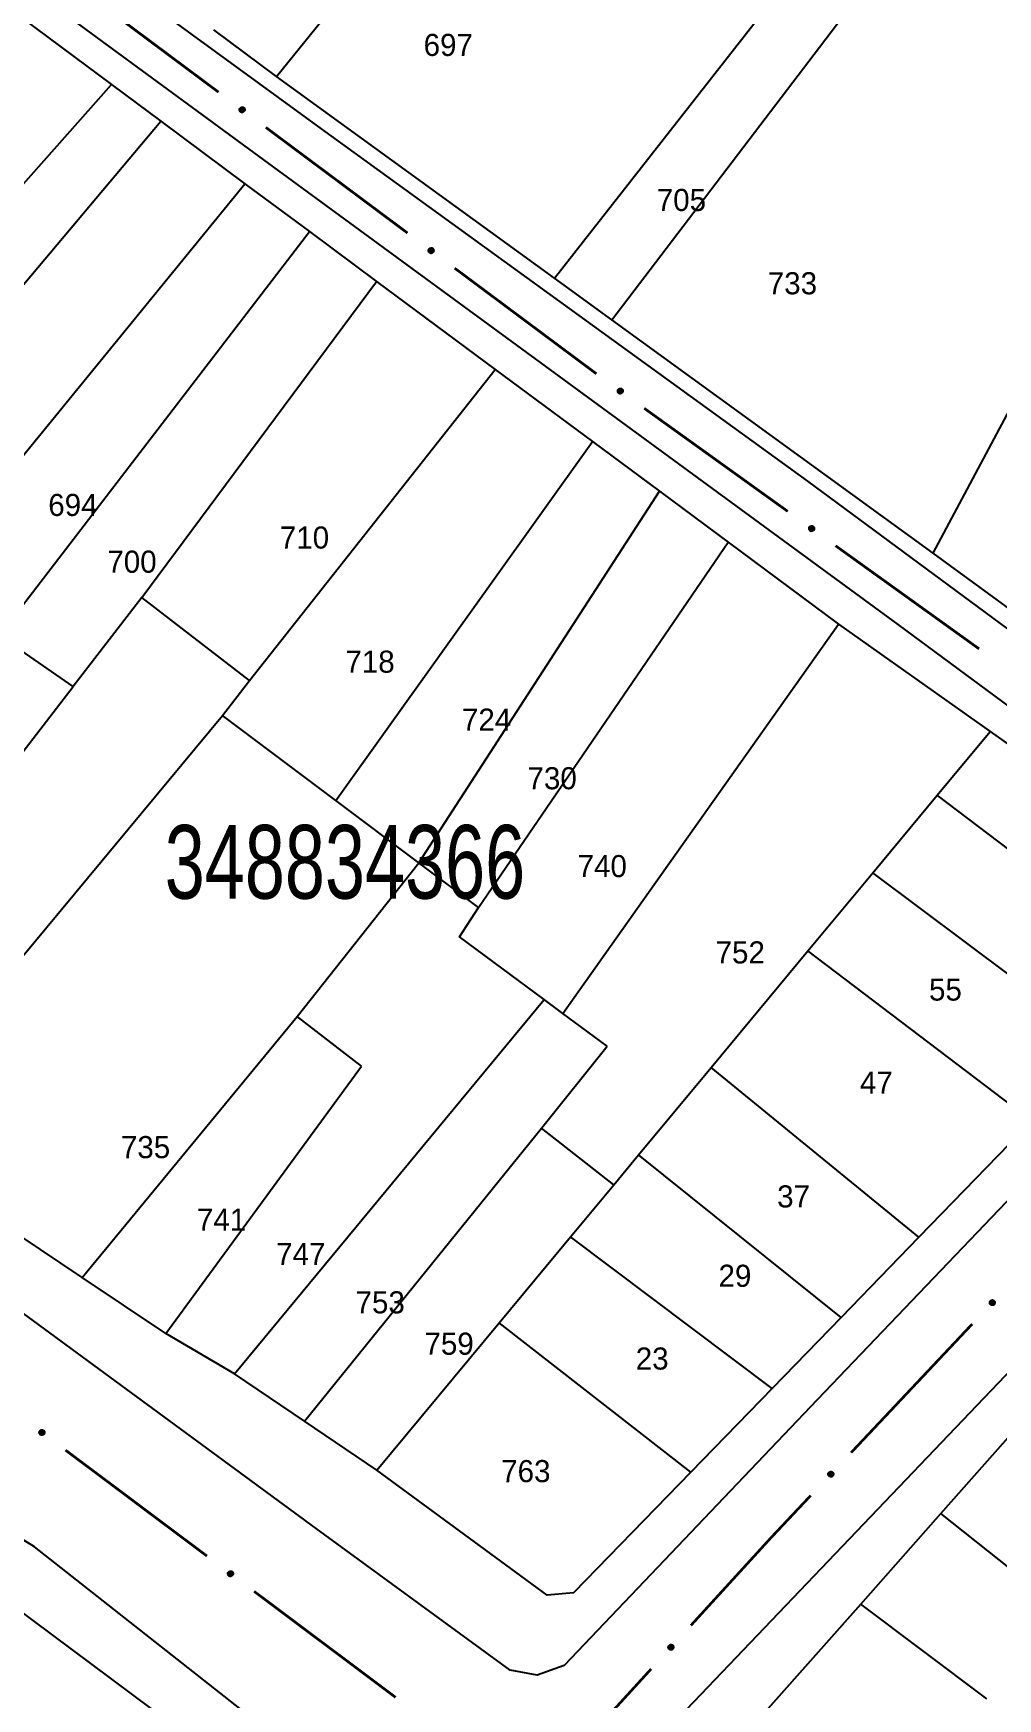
# Model space of a CAD drawing. Extents: x 199577 to 200882, y 4838726 to 4840156.
# Drawn here: x 200358.4 to 200423.9, y 4839062.1 to 4839175.2 of the extents above; entities that cross this region are included whole.
import ezdxf
from ezdxf.enums import TextEntityAlignment as Align

# ---------------------------------------------------------------- set-up
doc = ezdxf.new("R2010")
doc.units = 0
doc.header["$LTSCALE"] = 1.5
doc.header["$MEASUREMENT"] = 0
for name, color, linetype in [('CD_MALHA_LOTES', 7, 'CONTINUOUS'), ('CD_TXT_QUADRA', 2, 'CONTINUOUS'), ('RU-QUADRA', 210, 'CONTINUOUS'), ('SV-EIXO-RUA-PAV', 20, 'CONTINUOUS'), ('SV-RUA-PAVIM', 7, 'CONTINUOUS'), ('Th_NmrPorta', 1, 'CONTINUOUS')]:
    doc.layers.add(name, color=color, linetype=linetype)
doc.styles.add('ARIAL', font='ARIAL.SHX')

msp = doc.modelspace()

# ---------------------------------------------------------------- linework, layer by layer
at = {"layer": 'CD_MALHA_LOTES', "linetype": 'Continuous', "flags": 128}
for points in [[(200374.93, 4839172.28), (200396.21, 4839198.59)], [(200393.8, 4839158.58), (200415.2, 4839185.93)], [(200397.7, 4839155.75), (200418.51, 4839183.13)], [(200355.95, 4839177.53), (200363.72, 4839171.74)], [(200374.93, 4839172.28), (200370.67, 4839175.45)], [(200341.19, 4839146.32), (200363.72, 4839171.74)], [(200363.72, 4839171.74), (200367.08, 4839169.24)], [(200393.8, 4839158.58), (200374.93, 4839172.28)], [(200345.11, 4839143.13), (200367.08, 4839169.24)], [(200367.08, 4839169.24), (200372.78, 4839164.99)], [(200351.01, 4839138.33), (200372.78, 4839164.99)], [(200372.78, 4839164.99), (200377.17, 4839161.74)], [(200356.11, 4839134.32), (200377.17, 4839161.74)], [(200377.17, 4839161.74), (200381.71, 4839158.36)], [(200365.79, 4839136.9), (200381.71, 4839158.36)], [(200381.71, 4839158.36), (200389.78, 4839152.38)], [(200397.7, 4839155.75), (200393.8, 4839158.58)], [(200419.5, 4839139.9), (200397.7, 4839155.75)], [(200373.09, 4839131.25), (200389.78, 4839152.38)], [(200389.78, 4839152.38), (200396.37, 4839147.49)], [(200419.5, 4839139.9), (200425.62, 4839151.35)], [(200378.96, 4839123.11), (200396.37, 4839147.49)], [(200396.37, 4839147.49), (200400.93, 4839144.11)], [(200384.59, 4839118.88), (200400.93, 4839144.11)], [(200400.93, 4839144.11), (200405.6, 4839140.64)], [(200388.64, 4839115.83), (200405.6, 4839140.64)], [(200405.6, 4839140.64), (200413.09, 4839135.08)], [(200430.6, 4839131.8), (200419.5, 4839139.9)], [(200365.79, 4839136.9), (200361.13, 4839130.85)], [(200373.09, 4839131.25), (200365.79, 4839136.9)], [(200394.37, 4839108.65), (200413.09, 4839135.08)], [(200413.09, 4839135.08), (200423.37, 4839127.8)], [(200361.13, 4839130.85), (200356.11, 4839134.32)], [(200341.11, 4839104.87), (200361.13, 4839130.85)], [(200371.26, 4839128.88), (200373.09, 4839131.25)], [(200347.51, 4839100.27), (200371.26, 4839128.88)], [(200378.96, 4839123.11), (200371.26, 4839128.88)], [(200419.77, 4839123.46), (200423.37, 4839127.8)], [(200423.37, 4839127.8), (200438.93, 4839116.78), (200439.31, 4839114.82), (200435.86, 4839111.27)], [(200384.59, 4839118.88), (200378.96, 4839123.11)], [(200415.41, 4839118.2), (200419.77, 4839123.46)], [(200435.86, 4839111.27), (200419.77, 4839123.46)], [(200376.33, 4839108.44), (200384.59, 4839118.88)], [(200388.64, 4839115.83), (200384.59, 4839118.88)], [(200411, 4839112.89), (200415.41, 4839118.2)], [(200431.14, 4839106.41), (200415.41, 4839118.2)], [(200393.09, 4839109.6), (200387.35, 4839113.85), (200388.64, 4839115.83)], [(200404.44, 4839104.98), (200411, 4839112.89)], [(200426.21, 4839101.34), (200411, 4839112.89)], [(200372.07, 4839084.17), (200393.09, 4839109.6)], [(200394.37, 4839108.65), (200393.09, 4839109.6)], [(200361.73, 4839090.71), (200376.33, 4839108.44)], [(200380.69, 4839105.06), (200376.33, 4839108.44)], [(200397.38, 4839106.41), (200394.37, 4839108.65)], [(200392.91, 4839100.86), (200397.38, 4839106.41)], [(200367.41, 4839086.9), (200380.69, 4839105.06)], [(200399.5, 4839099.03), (200404.44, 4839104.98)], [(200418.54, 4839093.44), (200404.44, 4839104.98)], [(200426.21, 4839101.34), (200418.54, 4839093.44)], [(200361.73, 4839090.71), (200347.51, 4839100.27)], [(200376.82, 4839080.96), (200392.91, 4839100.86)], [(200397.82, 4839097), (200392.91, 4839100.86)], [(200397.82, 4839097), (200399.5, 4839099.03)], [(200413.26, 4839088), (200399.5, 4839099.03)], [(200394.89, 4839093.47), (200397.82, 4839097)], [(200390.04, 4839087.62), (200394.89, 4839093.47)], [(200408.57, 4839083.17), (200394.89, 4839093.47)], [(200418.54, 4839093.44), (200413.26, 4839088)], [(200367.41, 4839086.9), (200361.73, 4839090.71)], [(200381.75, 4839077.63), (200390.04, 4839087.62)], [(200403.05, 4839077.49), (200390.04, 4839087.62)], [(200413.26, 4839088), (200408.57, 4839083.17)], [(200372.07, 4839084.17), (200367.41, 4839086.9)], [(200376.82, 4839080.96), (200372.07, 4839084.17)], [(200408.57, 4839083.17), (200403.05, 4839077.49)], [(200381.75, 4839077.63), (200376.82, 4839080.96)], [(200420.04, 4839074.68), (200425.13, 4839080.44)], [(200403.05, 4839077.49), (200395.08, 4839069.29), (200393.31, 4839069.13), (200381.75, 4839077.63)], [(200414.6, 4839068.52), (200420.04, 4839074.68)], [(200437.53, 4839060.79), (200420.04, 4839074.68)], [(200329.61, 4839049.27), (200355.61, 4839069.48), (200379.92, 4839051.33)], [(200414.6, 4839068.52), (200405.26, 4839057.99), (200413.77, 4839051.8)], [(200423.16, 4839062.1), (200414.6, 4839068.52)]]:
    msp.add_lwpolyline(points, dxfattribs=at)
at = {"layer": 'RU-QUADRA', "linetype": 'Continuous', "flags": 128}
for points in [[(200355.95, 4839177.53), (200363.72, 4839171.74), (200367.08, 4839169.24), (200372.78, 4839164.99), (200377.17, 4839161.74), (200381.71, 4839158.36), (200389.78, 4839152.38), (200396.37, 4839147.49), (200400.93, 4839144.11), (200405.6, 4839140.64), (200413.09, 4839135.08), (200423.37, 4839127.8), (200438.93, 4839116.78)], [(200481.54, 4839176.7), (200491.59, 4839168.59), (200474.3, 4839150.97), (200468.24, 4839144.78), (200461.49, 4839137.91), (200456.44, 4839132.76), (200450.5, 4839126.7), (200445.94, 4839122.05), (200443.96, 4839122.05), (200430.6, 4839131.8), (200419.5, 4839139.9), (200397.7, 4839155.75), (200393.8, 4839158.58), (200374.93, 4839172.28), (200370.67, 4839175.45)], [(200493.61, 4839031.19), (200472.96, 4839008.43), (200468.82, 4839011.69), (200462.72, 4839016.22), (200457.08, 4839019.93), (200442.86, 4839030.62), (200433.68, 4839037.31), (200428.42, 4839041.14), (200422.87, 4839045.18), (200419.16, 4839047.88), (200415.37, 4839050.64), (200405.26, 4839057.99), (200414.6, 4839068.52), (200420.04, 4839074.68), (200425.13, 4839080.44), (200429.54, 4839085), (200433.66, 4839089.25), (200438.23, 4839093.98), (200442.45, 4839098.35), (200447.23, 4839103.3), (200451.36, 4839107.57), (200469.32, 4839093.87), (200474.48, 4839089.94), (200479.81, 4839085.87)], [(200426.21, 4839101.34), (200418.54, 4839093.44), (200413.26, 4839088), (200408.57, 4839083.17), (200403.05, 4839077.49), (200395.08, 4839069.29), (200393.31, 4839069.13), (200381.75, 4839077.63), (200376.82, 4839080.96), (200372.07, 4839084.17), (200367.41, 4839086.9), (200361.73, 4839090.71), (200347.51, 4839100.27)], [(200276.77, 4838984.85), (200265.09, 4839001.35), (200265.13, 4839002.82), (200265.84, 4839004.16), (200276.25, 4839011.46), (200284.45, 4839017.22), (200292.38, 4839022.79), (200303.85, 4839030.84), (200314.83, 4839038.54), (200329.61, 4839049.27), (200355.61, 4839069.48), (200379.92, 4839051.33), (200413.03, 4839026.93), (200417.95, 4839023.12), (200436.18, 4839009.65), (200441.79, 4839005.51), (200446.84, 4839001.77), (200452.06, 4838997.92), (200460.69, 4838991.55)]]:
    msp.add_lwpolyline(points, dxfattribs=at)
at = {"layer": 'SV-EIXO-RUA-PAV', "const_width": 0.18}
for points in [[(200361.372511, 4839178.387027), (200370.99271, 4839171.214038)], [(200374.199442, 4839168.823041), (200383.819641, 4839161.650051)], [(200387.026374, 4839159.259055), (200396.646572, 4839152.086065)], [(200399.890223, 4839149.745497), (200409.634459, 4839142.741935)], [(200412.882537, 4839140.407415), (200422.626773, 4839133.403853)], [(200413.933807, 4839078.810685), (200422.159309, 4839087.548025)], [(200360.602912, 4839078.985806), (200370.206479, 4839071.790564)], [(200408.52, 4839073.06), (200411.191973, 4839075.898238)], [(200403.057523, 4839067.076487), (200408.451284, 4839072.98473)], [(200408.451284, 4839072.98473), (200408.52, 4839073.06)], [(200373.407668, 4839069.39215), (200383.011234, 4839062.196908)], [(200392.27, 4839055.26), (200400.360642, 4839064.122365)]]:
    msp.add_lwpolyline(points, dxfattribs=at)
at = {"layer": 'SV-EIXO-RUA-PAV'}
for points in [[(200372.54669, 4839170.192674), (200372.594983, 4839170.200412), (200372.63807, 4839170.197187), (200372.673233, 4839170.184154), (200372.701302, 4839170.164534), (200372.727758, 4839170.141229), (200372.749246, 4839170.111847), (200372.765873, 4839170.073953), (200372.773975, 4839170.025564), (200372.76777, 4839169.981642), (200372.756837, 4839169.946486), (200372.738065, 4839169.916039), (200372.714994, 4839169.890718), (200372.683735, 4839169.869406), (200372.64517, 4839169.852931), (200372.596315, 4839169.845962), (200372.554095, 4839169.849413), (200372.520415, 4839169.862913), (200372.489925, 4839169.881979), (200372.463201, 4839169.906096), (200372.442274, 4839169.935059), (200372.425757, 4839169.973919), (200372.419517, 4839170.02223), (200372.422478, 4839170.064378), (200372.435501, 4839170.098239), (200372.454948, 4839170.127834), (200372.478001, 4839170.154653), (200372.506637, 4839170.177483), (200372.54669, 4839170.192674)], [(200385.373622, 4839160.628688), (200385.421914, 4839160.636426), (200385.465001, 4839160.633201), (200385.500164, 4839160.620167), (200385.528233, 4839160.600548), (200385.554689, 4839160.577243), (200385.576178, 4839160.547861), (200385.592804, 4839160.509967), (200385.600906, 4839160.461578), (200385.594702, 4839160.417656), (200385.583768, 4839160.3825), (200385.564996, 4839160.352053), (200385.541925, 4839160.326732), (200385.510667, 4839160.30542), (200385.472101, 4839160.288945), (200385.423246, 4839160.281976), (200385.381027, 4839160.285427), (200385.347346, 4839160.298927), (200385.316857, 4839160.317993), (200385.290133, 4839160.34211), (200385.269205, 4839160.371073), (200385.252688, 4839160.409933), (200385.246448, 4839160.458244), (200385.24941, 4839160.500392), (200385.262433, 4839160.534253), (200385.28188, 4839160.563848), (200385.304932, 4839160.590667), (200385.333568, 4839160.613497), (200385.373622, 4839160.628688)], [(200398.213759, 4839151.086001), (200398.261908, 4839151.094582), (200398.305046, 4839151.092112), (200398.340431, 4839151.079696), (200398.368839, 4839151.060571), (200398.395699, 4839151.037732), (200398.417698, 4839151.00873), (200398.434985, 4839150.971134), (200398.443933, 4839150.922893), (200398.438497, 4839150.87887), (200398.428181, 4839150.843527), (200398.409944, 4839150.812757), (200398.38732, 4839150.787036), (200398.356439, 4839150.76518), (200398.318168, 4839150.748033), (200398.269442, 4839150.74021), (200398.227169, 4839150.742922), (200398.193258, 4839150.75583), (200398.162439, 4839150.77436), (200398.135297, 4839150.798006), (200398.113866, 4839150.826599), (200398.096671, 4839150.865163), (200398.089587, 4839150.913358), (200398.091811, 4839150.955551), (200398.104239, 4839150.989635), (200398.123165, 4839151.019565), (200398.145745, 4839151.046783), (200398.173977, 4839151.070112), (200398.213759, 4839151.086001)], [(200411.206073, 4839141.747919), (200411.254223, 4839141.7565), (200411.29736, 4839141.75403), (200411.332745, 4839141.741614), (200411.361153, 4839141.722489), (200411.388013, 4839141.69965), (200411.410012, 4839141.670648), (200411.427299, 4839141.633052), (200411.436247, 4839141.584811), (200411.430812, 4839141.540788), (200411.420495, 4839141.505445), (200411.402258, 4839141.474675), (200411.379634, 4839141.448954), (200411.348753, 4839141.427098), (200411.310482, 4839141.409951), (200411.261757, 4839141.402128), (200411.219483, 4839141.40484), (200411.185572, 4839141.417748), (200411.154753, 4839141.436278), (200411.127611, 4839141.459924), (200411.10618, 4839141.488517), (200411.088985, 4839141.527081), (200411.081901, 4839141.575276), (200411.084125, 4839141.617469), (200411.096553, 4839141.651553), (200411.115479, 4839141.681483), (200411.138059, 4839141.708702), (200411.166291, 4839141.73203), (200411.206073, 4839141.747919)], [(200423.351588, 4839088.975089), (200423.34942, 4839089.023949), (200423.357549, 4839089.066386), (200423.374515, 4839089.099828), (200423.397214, 4839089.125471), (200423.423391, 4839089.14909), (200423.455036, 4839089.16708), (200423.494581, 4839089.179266), (200423.54358, 4839089.181785), (200423.586504, 4839089.170601), (200423.620181, 4839089.155721), (200423.648283, 4839089.133592), (200423.670801, 4839089.107778), (200423.688401, 4839089.074289), (200423.70036, 4839089.034093), (200423.7017, 4839088.984762), (200423.693445, 4839088.943213), (200423.676185, 4839088.911297), (200423.653759, 4839088.883186), (200423.626746, 4839088.859394), (200423.59558, 4839088.841913), (200423.555087, 4839088.829946), (200423.50638, 4839088.829268), (200423.464846, 4839088.837028), (200423.432696, 4839088.853835), (200423.405518, 4839088.876537), (200423.381509, 4839088.902504), (200423.362101, 4839088.933562), (200423.351588, 4839088.975089)], [(200358.953335, 4839080.359261), (200359.001645, 4839080.366887), (200359.044725, 4839080.363563), (200359.079857, 4839080.350448), (200359.107881, 4839080.330764), (200359.134283, 4839080.307397), (200359.155703, 4839080.277966), (200359.172242, 4839080.240034), (200359.180232, 4839080.191626), (200359.173926, 4839080.147719), (200359.162911, 4839080.112587), (200359.144068, 4839080.082184), (200359.120939, 4839080.056916), (200359.089631, 4839080.035677), (200359.051028, 4839080.019292), (200359.002157, 4839080.012436), (200358.959945, 4839080.015985), (200358.926296, 4839080.029562), (200358.895851, 4839080.048699), (200358.869183, 4839080.072878), (200358.848323, 4839080.101889), (200358.831895, 4839080.140787), (200358.825767, 4839080.189112), (200358.828826, 4839080.231254), (200358.841928, 4839080.265084), (200358.861443, 4839080.294634), (200358.884558, 4839080.321399), (200358.913247, 4839080.344164), (200358.953335, 4839080.359261)], [(200412.384252, 4839077.325302), (200412.382084, 4839077.374162), (200412.390213, 4839077.416599), (200412.407179, 4839077.450041), (200412.429878, 4839077.475684), (200412.456055, 4839077.499303), (200412.4877, 4839077.517293), (200412.527245, 4839077.529479), (200412.576244, 4839077.531998), (200412.619168, 4839077.520814), (200412.652845, 4839077.505934), (200412.680947, 4839077.483805), (200412.703465, 4839077.457991), (200412.721065, 4839077.424502), (200412.733024, 4839077.384306), (200412.734363, 4839077.334975), (200412.726109, 4839077.293426), (200412.708849, 4839077.26151), (200412.686423, 4839077.233399), (200412.65941, 4839077.209606), (200412.628244, 4839077.192126), (200412.587751, 4839077.180159), (200412.539044, 4839077.179481), (200412.49751, 4839077.187241), (200412.46536, 4839077.204048), (200412.438182, 4839077.22675), (200412.414173, 4839077.252717), (200412.394765, 4839077.283775), (200412.384252, 4839077.325302)], [(200371.758091, 4839070.765605), (200371.806401, 4839070.773231), (200371.849481, 4839070.769907), (200371.884613, 4839070.756792), (200371.912637, 4839070.737108), (200371.939038, 4839070.713741), (200371.960459, 4839070.68431), (200371.976998, 4839070.646378), (200371.984988, 4839070.59797), (200371.978681, 4839070.554063), (200371.967667, 4839070.518931), (200371.948824, 4839070.488528), (200371.925694, 4839070.46326), (200371.894387, 4839070.442021), (200371.855783, 4839070.425636), (200371.806912, 4839070.41878), (200371.764701, 4839070.422329), (200371.731052, 4839070.435906), (200371.700607, 4839070.455043), (200371.673939, 4839070.479222), (200371.653078, 4839070.508233), (200371.636651, 4839070.547131), (200371.630523, 4839070.595456), (200371.633582, 4839070.637598), (200371.646683, 4839070.671428), (200371.666199, 4839070.700978), (200371.689313, 4839070.727743), (200371.718002, 4839070.750508), (200371.758091, 4839070.765605)], [(200401.530912, 4839065.567532), (200401.527996, 4839065.616353), (200401.535473, 4839065.658909), (200401.551925, 4839065.692608), (200401.574228, 4839065.718596), (200401.60004, 4839065.742613), (200401.631406, 4839065.761085), (200401.67076, 4839065.773877), (200401.719714, 4839065.777145), (200401.762805, 4839065.766621), (200401.796706, 4839065.752259), (200401.825144, 4839065.730563), (200401.848055, 4839065.705097), (200401.866166, 4839065.671882), (200401.878739, 4839065.631874), (200401.880835, 4839065.582569), (200401.873218, 4839065.540898), (200401.856449, 4839065.508721), (200401.834456, 4839065.48027), (200401.807811, 4839065.456067), (200401.776917, 4839065.438111), (200401.736612, 4839065.425524), (200401.687921, 4839065.4241), (200401.646273, 4839065.431222), (200401.613869, 4839065.447535), (200401.586346, 4839065.469818), (200401.561942, 4839065.495414), (200401.542061, 4839065.526171), (200401.530912, 4839065.567532)]]:
    msp.add_lwpolyline(points, close=True, dxfattribs=at)
for points in [[(200372.435501, 4839170.098239), (200372.738065, 4839169.916039)], [(200372.447049, 4839170.111138), (200372.744479, 4839169.930218)], [(200372.454948, 4839170.127834), (200372.756837, 4839169.946486)], [(200372.470166, 4839170.139858), (200372.759381, 4839169.968467)], [(200372.478001, 4839170.154653), (200372.76777, 4839169.981642)], [(200372.496026, 4839170.163127), (200372.767461, 4839170.006697)], [(200372.506637, 4839170.177483), (200372.773975, 4839170.025564)], [(200372.526263, 4839170.183134), (200372.765974, 4839170.050357)], [(200372.54669, 4839170.192674), (200372.765873, 4839170.073953)], [(200372.573167, 4839170.19582), (200372.751379, 4839170.096983)], [(200372.594983, 4839170.200412), (200372.749246, 4839170.111847)], [(200372.619553, 4839170.198679), (200372.730815, 4839170.131038)], [(200372.63807, 4839170.197187), (200372.727758, 4839170.141229)], [(200372.419517, 4839170.02223), (200372.683735, 4839169.869406)], [(200372.422139, 4839170.041204), (200372.694946, 4839169.882048)], [(200372.422478, 4839170.064378), (200372.714994, 4839169.890718)], [(200372.425757, 4839169.973919), (200372.64517, 4839169.852931)], [(200372.426629, 4839169.997006), (200372.661706, 4839169.862578)], [(200372.431312, 4839170.078618), (200372.72381, 4839169.90478)], [(200372.439852, 4839169.953105), (200372.614245, 4839169.853712)], [(200372.442274, 4839169.935059), (200372.596315, 4839169.845962)], [(200372.456597, 4839169.918493), (200372.569769, 4839169.851131)], [(200372.463201, 4839169.906096), (200372.554095, 4839169.849413)], [(200385.246448, 4839160.458244), (200385.510667, 4839160.30542)], [(200385.24907, 4839160.477218), (200385.521877, 4839160.318062)], [(200385.24941, 4839160.500392), (200385.541925, 4839160.326732)], [(200385.252688, 4839160.409933), (200385.472101, 4839160.288945)], [(200385.253561, 4839160.43302), (200385.488637, 4839160.298592)], [(200385.258244, 4839160.514631), (200385.550741, 4839160.340794)], [(200385.262433, 4839160.534253), (200385.564996, 4839160.352053)], [(200385.266784, 4839160.389119), (200385.441177, 4839160.289726)], [(200385.269205, 4839160.371073), (200385.423246, 4839160.281976)], [(200385.273981, 4839160.547151), (200385.571411, 4839160.366232)], [(200385.28188, 4839160.563848), (200385.583768, 4839160.3825)], [(200385.283528, 4839160.354507), (200385.3967, 4839160.287145)], [(200385.290133, 4839160.34211), (200385.381027, 4839160.285427)], [(200385.297097, 4839160.575872), (200385.586313, 4839160.404481)], [(200385.304932, 4839160.590667), (200385.594702, 4839160.417656)], [(200385.322958, 4839160.599141), (200385.594393, 4839160.44271)], [(200385.333568, 4839160.613497), (200385.600906, 4839160.461578)], [(200385.353194, 4839160.619148), (200385.592905, 4839160.486371)], [(200385.373622, 4839160.628688), (200385.592804, 4839160.509967)], [(200385.400098, 4839160.631834), (200385.57831, 4839160.532997)], [(200385.421914, 4839160.636426), (200385.576178, 4839160.547861)], [(200385.446484, 4839160.634693), (200385.557747, 4839160.567052)], [(200385.465001, 4839160.633201), (200385.554689, 4839160.577243)], [(200398.089587, 4839150.913358), (200398.356439, 4839150.76518)], [(200398.091811, 4839150.955551), (200398.38732, 4839150.787036)], [(200398.091877, 4839150.932374), (200398.367427, 4839150.778016)], [(200398.09714, 4839150.888262), (200398.334533, 4839150.757968)], [(200398.100394, 4839150.969943), (200398.395889, 4839150.80125)], [(200398.104239, 4839150.989635), (200398.409944, 4839150.812757)], [(200398.11556, 4839151.002733), (200398.41611, 4839150.827046)], [(200398.123165, 4839151.019565), (200398.428181, 4839150.843527)], [(200398.13817, 4839151.031854), (200398.430341, 4839150.86555)], [(200398.145745, 4839151.046783), (200398.438497, 4839150.87887)], [(200398.16362, 4839151.055572), (200398.43775, 4839150.903915)], [(200398.173977, 4839151.070112), (200398.443933, 4839150.922893)], [(200398.193501, 4839151.076105), (200398.435499, 4839150.947543)], [(200398.213759, 4839151.086001), (200398.434985, 4839150.971134)], [(200398.240176, 4839151.08961), (200398.42009, 4839150.993906)], [(200398.261908, 4839151.094582), (200398.417698, 4839151.00873)], [(200398.286505, 4839151.09328), (200398.398934, 4839151.027597)], [(200398.305046, 4839151.092112), (200398.395699, 4839151.037732)], [(200398.096671, 4839150.865163), (200398.318168, 4839150.748033)], [(200398.111129, 4839150.844599), (200398.287235, 4839150.748273)], [(200398.113866, 4839150.826599), (200398.269442, 4839150.74021)], [(200398.128477, 4839150.810286), (200398.24281, 4839150.744914)], [(200398.135297, 4839150.798006), (200398.227169, 4839150.742922)], [(200411.081901, 4839141.575276), (200411.348753, 4839141.427098)], [(200411.084125, 4839141.617469), (200411.379634, 4839141.448954)], [(200411.084191, 4839141.594292), (200411.359741, 4839141.439934)], [(200411.088985, 4839141.527081), (200411.310482, 4839141.409951)], [(200411.089454, 4839141.55018), (200411.326847, 4839141.419886)], [(200411.092708, 4839141.631861), (200411.388203, 4839141.463168)], [(200411.096553, 4839141.651553), (200411.402258, 4839141.474675)], [(200411.103443, 4839141.506517), (200411.279549, 4839141.410191)], [(200411.10618, 4839141.488517), (200411.261757, 4839141.402128)], [(200411.107874, 4839141.664651), (200411.408424, 4839141.488964)], [(200411.115479, 4839141.681483), (200411.420495, 4839141.505445)], [(200411.120791, 4839141.472204), (200411.235124, 4839141.406832)], [(200411.127611, 4839141.459924), (200411.219483, 4839141.40484)], [(200411.130484, 4839141.693772), (200411.422655, 4839141.527468)], [(200411.138059, 4839141.708702), (200411.430812, 4839141.540788)], [(200411.155934, 4839141.71749), (200411.430064, 4839141.565833)], [(200411.166291, 4839141.73203), (200411.436247, 4839141.584811)], [(200411.185815, 4839141.738023), (200411.427813, 4839141.609461)], [(200411.206073, 4839141.747919), (200411.427299, 4839141.633052)], [(200411.23249, 4839141.751528), (200411.412405, 4839141.655824)], [(200411.254223, 4839141.7565), (200411.410012, 4839141.670648)], [(200411.278819, 4839141.755198), (200411.391248, 4839141.689515)], [(200411.29736, 4839141.75403), (200411.388013, 4839141.69965)], [(200423.34942, 4839089.023949), (200423.455036, 4839089.16708)], [(200423.351489, 4839089.001751), (200423.470046, 4839089.1675)], [(200423.351588, 4839088.975089), (200423.494581, 4839089.179266)], [(200423.35395, 4839089.04816), (200423.433864, 4839089.150963)], [(200423.357549, 4839089.066386), (200423.423391, 4839089.14909)], [(200423.35873, 4839088.953705), (200423.518034, 4839089.17667)], [(200423.362101, 4839088.933562), (200423.54358, 4839089.181785)], [(200423.37515, 4839088.92138), (200423.561579, 4839089.173157)], [(200423.381509, 4839088.902504), (200423.586504, 4839089.170601)], [(200423.395312, 4839088.893029), (200423.598635, 4839089.160761)], [(200423.405518, 4839088.876537), (200423.620181, 4839089.155721)], [(200423.421202, 4839088.866782), (200423.634929, 4839089.141585)], [(200423.432696, 4839088.853835), (200423.648283, 4839089.133592)], [(200423.45171, 4839088.847431), (200423.657839, 4839089.118144)], [(200423.464846, 4839088.837028), (200423.670801, 4839089.107778)], [(200423.48783, 4839088.834042), (200423.677123, 4839089.086871)], [(200423.50638, 4839088.829268), (200423.688401, 4839089.074289)], [(200423.532252, 4839088.833451), (200423.692666, 4839089.051624)], [(200423.555087, 4839088.829946), (200423.70036, 4839089.034093)], [(200423.577376, 4839088.84157), (200423.69605, 4839089.003461)], [(200423.59558, 4839088.841913), (200423.7017, 4839088.984762)], [(200423.613675, 4839088.854249), (200423.693531, 4839088.958981)], [(200423.626746, 4839088.859394), (200423.693445, 4839088.943213)], [(200358.825767, 4839080.189112), (200359.089631, 4839080.035677)], [(200358.828433, 4839080.20808), (200359.100871, 4839080.048293)], [(200358.828826, 4839080.231254), (200359.120939, 4839080.056916)], [(200358.831895, 4839080.140787), (200359.051028, 4839080.019292)], [(200358.832822, 4839080.163872), (200359.067586, 4839080.0289)], [(200358.837693, 4839080.245472), (200359.129788, 4839080.070958)], [(200358.841928, 4839080.265084), (200359.144068, 4839080.082184)], [(200358.845943, 4839080.11994), (200359.020105, 4839080.020144)], [(200358.848323, 4839080.101889), (200359.002157, 4839080.012436)], [(200358.853506, 4839080.277956), (200359.150516, 4839080.096349)], [(200358.861443, 4839080.294634), (200359.162911, 4839080.112587)], [(200358.862607, 4839080.08529), (200358.975623, 4839080.017666)], [(200358.869183, 4839080.072878), (200358.959945, 4839080.015985)], [(200358.876688, 4839080.306622), (200359.165507, 4839080.134563)], [(200358.884558, 4839080.321399), (200359.173926, 4839080.147719)], [(200358.902603, 4839080.329832), (200359.173675, 4839080.172773)], [(200358.913247, 4839080.344164), (200359.180232, 4839080.191626)], [(200358.932885, 4839080.349769), (200359.172289, 4839080.216437)], [(200358.953335, 4839080.359261), (200359.172242, 4839080.240034)], [(200358.979819, 4839080.362346), (200359.157802, 4839080.263097)], [(200359.001645, 4839080.366887), (200359.155703, 4839080.277966)], [(200359.026211, 4839080.365098), (200359.137317, 4839080.2972)], [(200359.044725, 4839080.363563), (200359.134283, 4839080.307397)], [(200412.382084, 4839077.374162), (200412.4877, 4839077.517293)], [(200412.384153, 4839077.351964), (200412.50271, 4839077.517713)], [(200412.384252, 4839077.325302), (200412.527245, 4839077.529479)], [(200412.386613, 4839077.398373), (200412.466527, 4839077.501176)], [(200412.390213, 4839077.416599), (200412.456055, 4839077.499303)], [(200412.391394, 4839077.303918), (200412.550698, 4839077.526883)], [(200412.394765, 4839077.283775), (200412.576244, 4839077.531998)], [(200412.407814, 4839077.271593), (200412.594243, 4839077.52337)], [(200412.414173, 4839077.252717), (200412.619168, 4839077.520814)], [(200412.427976, 4839077.243242), (200412.631298, 4839077.510974)], [(200412.438182, 4839077.22675), (200412.652845, 4839077.505934)], [(200412.453866, 4839077.216995), (200412.667593, 4839077.491798)], [(200412.46536, 4839077.204048), (200412.680947, 4839077.483805)], [(200412.484374, 4839077.197644), (200412.690503, 4839077.468357)], [(200412.49751, 4839077.187241), (200412.703465, 4839077.457991)], [(200412.520494, 4839077.184255), (200412.709787, 4839077.437084)], [(200412.539044, 4839077.179481), (200412.721065, 4839077.424502)], [(200412.564916, 4839077.183664), (200412.72533, 4839077.401837)], [(200412.587751, 4839077.180159), (200412.733024, 4839077.384306)], [(200412.61004, 4839077.191783), (200412.728714, 4839077.353674)], [(200412.628244, 4839077.192126), (200412.734363, 4839077.334975)], [(200412.646339, 4839077.204462), (200412.726195, 4839077.309194)], [(200412.65941, 4839077.209606), (200412.726109, 4839077.293426)], [(200371.630523, 4839070.595456), (200371.894387, 4839070.442021)], [(200371.633189, 4839070.614424), (200371.905627, 4839070.454637)], [(200371.633582, 4839070.637598), (200371.925694, 4839070.46326)], [(200371.637577, 4839070.570216), (200371.872342, 4839070.435244)], [(200371.642449, 4839070.651817), (200371.934543, 4839070.477302)], [(200371.646683, 4839070.671428), (200371.948824, 4839070.488528)], [(200371.658261, 4839070.6843), (200371.955271, 4839070.502693)], [(200371.666199, 4839070.700978), (200371.967667, 4839070.518931)], [(200371.681444, 4839070.712966), (200371.970262, 4839070.540907)], [(200371.689313, 4839070.727743), (200371.978681, 4839070.554063)], [(200371.707358, 4839070.736176), (200371.97843, 4839070.579117)], [(200371.718002, 4839070.750508), (200371.984988, 4839070.59797)], [(200371.737641, 4839070.756113), (200371.977044, 4839070.622782)], [(200371.758091, 4839070.765605), (200371.976998, 4839070.646378)], [(200371.784574, 4839070.76869), (200371.962557, 4839070.669441)], [(200371.806401, 4839070.773231), (200371.960459, 4839070.68431)], [(200371.830967, 4839070.771442), (200371.942072, 4839070.703544)], [(200371.849481, 4839070.769907), (200371.939038, 4839070.713741)], [(200371.636651, 4839070.547131), (200371.855783, 4839070.425636)], [(200371.650698, 4839070.526285), (200371.824861, 4839070.426488)], [(200371.653078, 4839070.508233), (200371.806912, 4839070.41878)], [(200371.667363, 4839070.491634), (200371.780379, 4839070.42401)], [(200371.673939, 4839070.479222), (200371.764701, 4839070.422329)], [(200401.527996, 4839065.616353), (200401.631406, 4839065.761085)], [(200401.530404, 4839065.59419), (200401.646408, 4839065.761735)], [(200401.530912, 4839065.567532), (200401.67076, 4839065.773877)], [(200401.532154, 4839065.640631), (200401.610483, 4839065.744646)], [(200401.535473, 4839065.658909), (200401.60004, 4839065.742613)], [(200401.538381, 4839065.54626), (200401.69425, 4839065.77164)], [(200401.542061, 4839065.526171), (200401.719714, 4839065.777145)], [(200401.555295, 4839065.51419), (200401.737843, 4839065.768795)], [(200401.561942, 4839065.495414), (200401.762805, 4839065.766621)], [(200401.575889, 4839065.486152), (200401.775085, 4839065.756968)], [(200401.586346, 4839065.469818), (200401.796706, 4839065.752259)], [(200401.602178, 4839065.460304), (200401.811669, 4839065.73835)], [(200401.613869, 4839065.447535), (200401.825144, 4839065.730563)], [(200401.632979, 4839065.441423), (200401.834935, 4839065.715263)], [(200401.646273, 4839065.431222), (200401.848055, 4839065.705097)], [(200401.6693, 4839065.428589), (200401.854696, 4839065.684289)], [(200401.687921, 4839065.4241), (200401.866166, 4839065.671882)], [(200401.713726, 4839065.428679), (200401.870778, 4839065.649284)], [(200401.736612, 4839065.425524), (200401.878739, 4839065.631874)], [(200401.75872, 4839065.437489), (200401.874899, 4839065.601179)], [(200401.776917, 4839065.438111), (200401.880835, 4839065.582569)], [(200401.79482, 4839065.450722), (200401.873062, 4839065.556665)], [(200401.807811, 4839065.456067), (200401.873218, 4839065.540898)]]:
    msp.add_lwpolyline(points, dxfattribs=at)
at = {"layer": 'SV-RUA-PAVIM', "linetype": 'Continuous'}
for points in [[(200346.53, 4839195.2, 5.17), (200346.13, 4839194.64, 5.18), (200345.88, 4839193.31, 5.18), (200346.07, 4839191.98, 5.03), (200377.95, 4839168.73, 4.68), (200410.98, 4839144.8, 4.4), (200444.59, 4839119.96, 4.06), (200446.65, 4839119.84, 4.07), (200448.11, 4839120.58, 4.08), (200467.06, 4839140.56, 4.15), (200494.41, 4839168.05, 5.24), (200461.85, 4839194.42, 5.24), (200461.12, 4839195, 5.33), (200444.9, 4839206.77, 5.33), (200424.04, 4839222.15, 5.34), (200395.55, 4839242.49, 6.08), (200392.72, 4839244.43, 6.08), (200391.78, 4839244.64, 6.08), (200390.86, 4839244.53, 6.08), (200389.82, 4839243.49, 6.08)], [(200377.61, 4839073.66, 3.41), (200352.52, 4839092.1, 3.41), (200295.57, 4839133.46, 4.29), (200294.92, 4839135.25, 4.29), (200295, 4839137.04, 4.3), (200313.9, 4839158.71, 4.55), (200340.01, 4839188.72, 4.73), (200341.59, 4839189.29, 4.73), (200343.45, 4839189.08, 4.77), (200374.39, 4839166.36, 4.68), (200417.12, 4839135.06, 4.13), (200441.46, 4839117.06, 4.12), (200442.21, 4839115.48, 4.13), (200441.73, 4839113.89, 4.05), (200411.64, 4839082.41, 3.56), (200394.46, 4839064.35, 3.73), (200392.62, 4839063.71, 3.74), (200390.78, 4839064.04, 3.62)], [(200460.32, 4839013.1, 3.27), (200469.6, 4839007.02, 3.25), (200471.1, 4839006.69, 3.32), (200472.76, 4839007.3, 3.33), (200518.38, 4839056.51, 3.78), (200518.38, 4839058.21, 3.78), (200516.83, 4839060.92, 3.78), (200497.57, 4839075.2, 3.72), (200469.47, 4839096.27, 3.72), (200450.75, 4839109.69, 3.95), (200449.52, 4839109.63, 3.95), (200448.34, 4839108.78, 3.95), (200424.88, 4839084.54, 3.77), (200401.32, 4839059.86, 3.51), (200401, 4839057.78, 3.51), (200402.61, 4839055.13, 3.44), (200424.04, 4839039.63, 3.34), (200442.72, 4839026.04, 3.4)], [(200467.53, 4838991.99, 3.11), (200402.08, 4839039.71, 3.33), (200378.94, 4839056.32, 3.46), (200358.49, 4839072.42, 3.36), (200357.74, 4839072.89, 3.36), (200355.59, 4839073.01, 3.36), (200353.7, 4839072.23, 3.35), (200303.99, 4839035.77, 3.37), (200262.04, 4839005.17, 3.07), (200261.43, 4839002.72, 3.07), (200261.8, 4839000.42, 3.07), (200287.86, 4838962.44, 3.02), (200317.69, 4838918.61, 2.97), (200342.07, 4838883.12, 3.07), (200345.07, 4838881.49, 3.07), (200347.92, 4838881.51, 3.06), (200380.28, 4838900.94, 3.16), (200424.94, 4838928.41, 3.1), (200465.96, 4838953.39, 3.34), (200488.54, 4838968.18, 3.34), (200489.96, 4838972.87, 3.15), (200488.73, 4838976.16, 3.13)]]:
    msp.add_polyline3d(points, close=True, dxfattribs=at)

# ---------------------------------------------------------------- texts
at = {"layer": 'CD_TXT_QUADRA', "style": 'ARIAL', "width": 0.7}
msp.add_text('348834366', height=5, dxfattribs=at).set_placement((200367.34, 4839116.44))
at = {"layer": 'Th_NmrPorta', "color": 1}
for s, p in [('697', (200384.916401, 4839174.423158)), ('705', (200400.743442, 4839163.89375)), ('733', (200408.279399, 4839158.234399)), ('694', (200359.432437, 4839143.179993)), ('710', (200375.153349, 4839140.96577)), ('700', (200363.443349, 4839139.32577)), ('718', (200379.603349, 4839132.53577)), ('724', (200387.517498, 4839128.599166)), ('730', (200391.967498, 4839124.619166)), ('740', (200395.367498, 4839118.649166)), ('752', (200404.737498, 4839112.789166)), ('55', (200419.22577, 4839110.266651)), ('47', (200414.53577, 4839103.946651)), ('735', (200364.363442, 4839099.56375)), ('37', (200408.91577, 4839096.216651)), ('741', (200369.523442, 4839094.64375)), ('747', (200374.903442, 4839092.30375)), ('29', (200404.93577, 4839090.826651)), ('753', (200380.293442, 4839089.02375)), ('759', (200384.973442, 4839086.21375)), ('23', (200399.31577, 4839085.206651)), ('763', (200390.180366, 4839077.559086))]:
    msp.add_text(s, height=1.5, dxfattribs=at).set_placement(p, align=Align.MIDDLE_LEFT)

doc.saveas('drawing.dxf')
